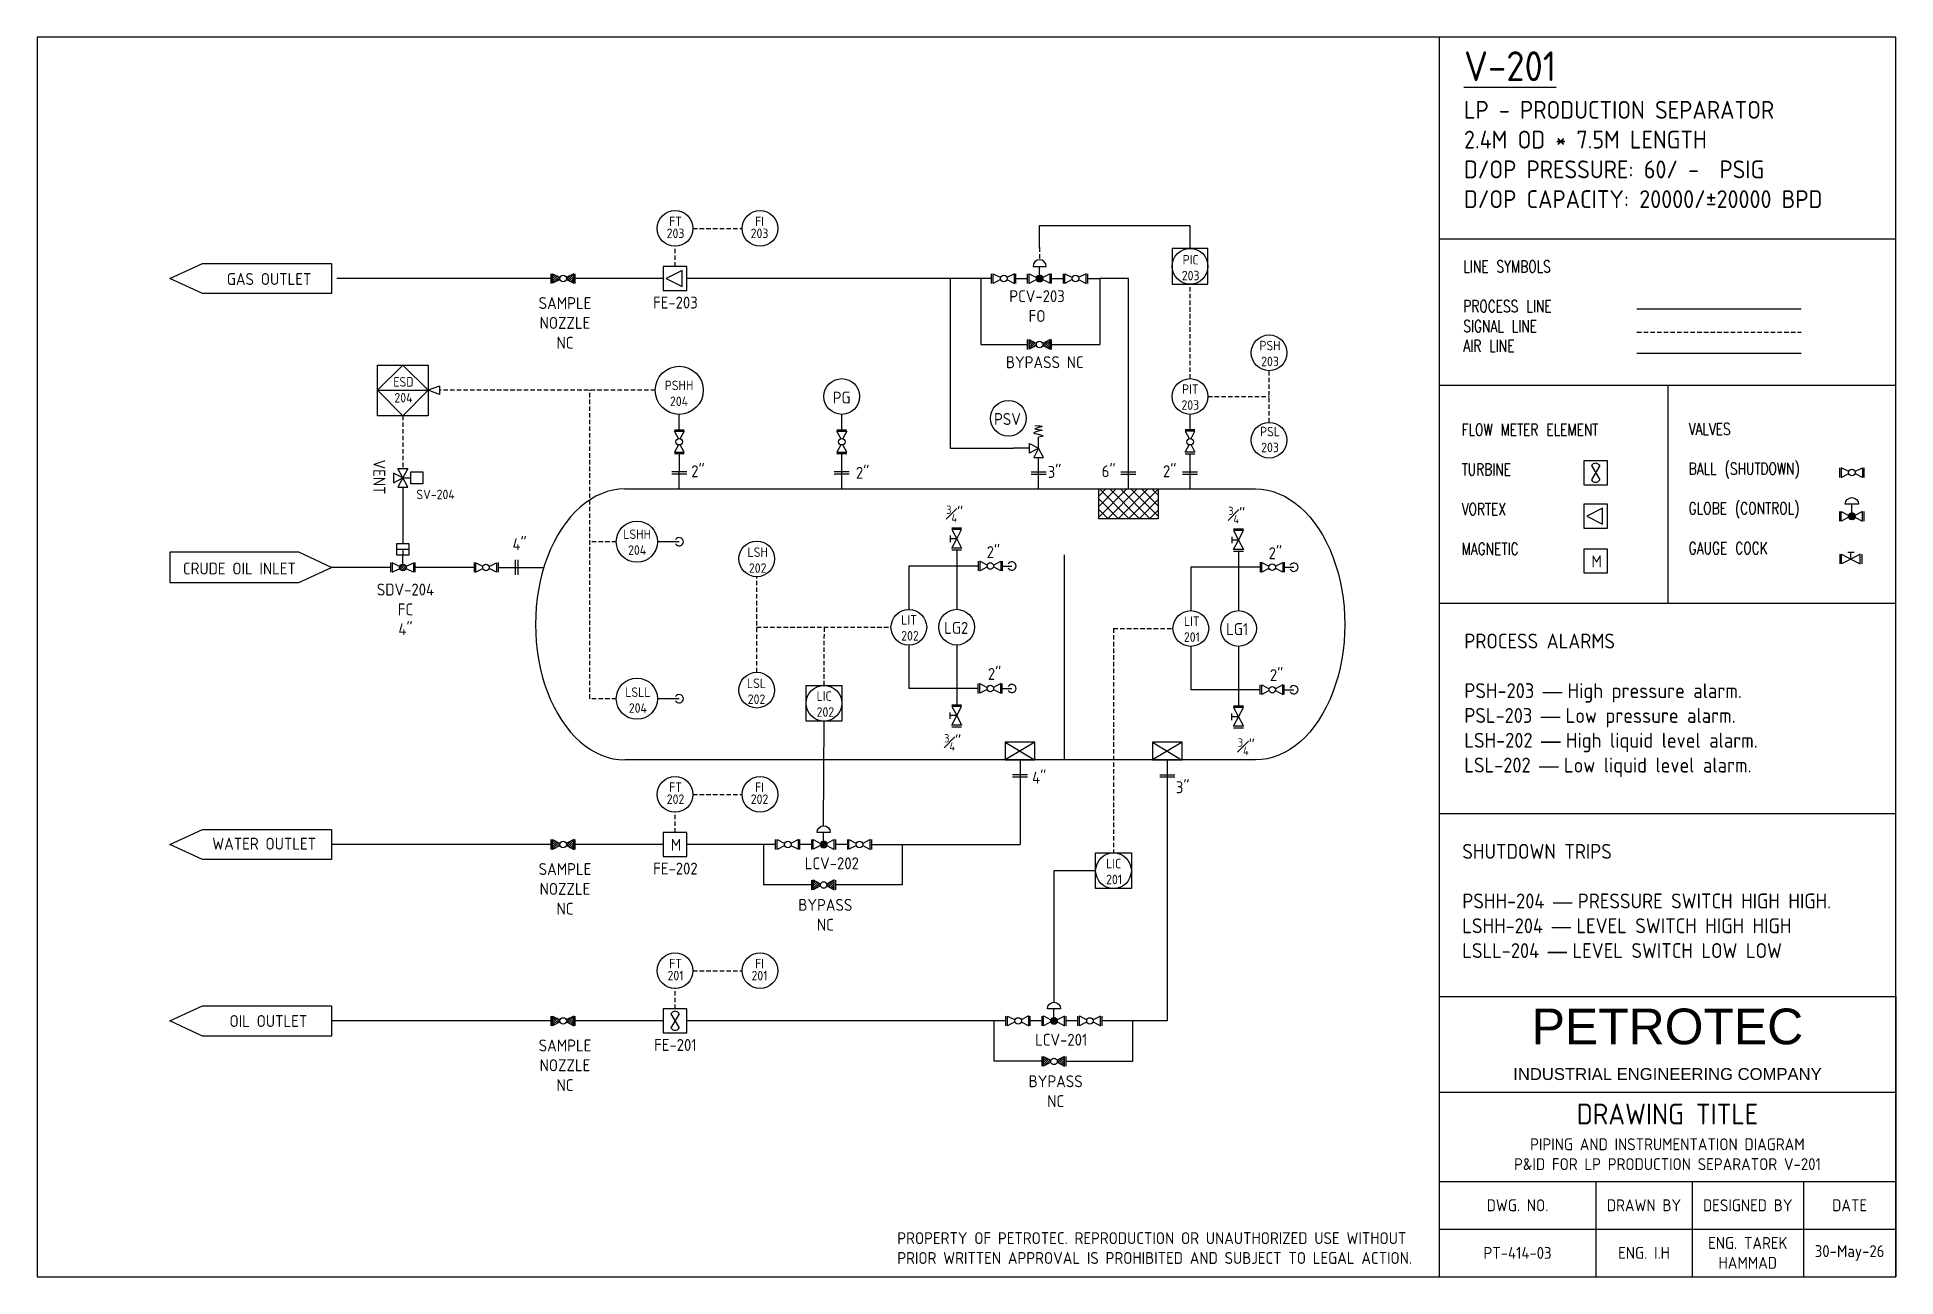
# Model space of a CAD drawing. Header units: inches. Extents: x 53497 to 69118, y -2603 to 7812.
import ezdxf

# ---------------------------------------------------------------- set-up
doc = ezdxf.new("R2010")
doc.units = ezdxf.units.IN
doc.header["$LTSCALE"] = 150
doc.header["$MEASUREMENT"] = 0
doc.linetypes.add('DASHED2', pattern=[0.375, 0.25, -0.125])
for name, color, linetype in [('AIR', 7, 'FENCELINE1'), ('SIGNAL', 7, 'DASHED2'), ('VALVE', 7, 'Continuous')]:
    doc.layers.add(name, color=color, linetype=linetype)
doc.styles.add('Annotative', font='arial.ttf')
doc.styles.add('SLDTEXTSTYLE1', font='TXT.shx', dxfattribs={"width": 0.75, "bigfont": '@extfont2.shx'})
doc.styles.get("Standard").update_dxf_attribs({"font": 'isocp.shx', "height": 100, "bigfont": '@extfont2.shx'})
doc.linetypes.add('FENCELINE1', pattern='A,6.35,-2.54,[133,ltypeshp.shx,S=2.54,R=0,X=-2.54,Y=0],-2.54,25.4', length=36.83)
pattern_1 = [(45, (53541.77538, -1994.72175), (-0.0883883476, 0.0883883476), []), (135, (53541.77538, -1994.72175), (-0.0883883476, -0.0883883476), [])]

# ---------------------------------------------------------------- blocks, each defined once
blk = doc.blocks.new('*T98')
at = {"color": 0, "linetype": 'ByBlock', "lineweight": -2, "transparency": 16777216}
for p, q in [((0, 0), (3839, 0)), ((0, 0), (0, -2354)), ((3839, 0), (3839, -2354)), ((0, -804), (3839, -804)), ((0, -1554), (3839, -1554)), ((1318, -1554), (1318, -2354)), ((2126, -1554), (2126, -2354)), ((3062, -1554), (3062, -2354)), ((0, -1954), (3839, -1954)), ((0, -2354), (3839, -2354))]:
    blk.add_line(p, q, dxfattribs=at)
at = {"color": 0, "transparency": 16777216, "insert": (1919, -402), "char_height": 100, "width": 3832.81, "attachment_point": 5, "style": 'Annotative'}
blk.add_mtext('{\\H3x;PETROTEC}\\PINDUSTRIAL ENGINEERING COMPANY', dxfattribs=at)
at = {"color": 0, "transparency": 16777216, "char_height": 100, "attachment_point": 5}
for s, insert, width in [('{\\H1.75x;\\C256;DRAWING TITLE\\P\\H0.57143x;PIPING AND INSTRUMENTATION DIAGRAM\\PP&ID FOR LP PRODUCTION SEPARATOR V-201}', (1919, -1179), 3832.81), ('DWG. NO.', (659, -1754), 1311.69), ('DRAWN BY', (1722, -1754), 802.72), ('DESIGNED BY', (2594, -1754), 929.46), ('DATE', (3450, -1754), 770.94), ('ENG. TAREK HAMMAD', (2594, -2154), 929.46), ('PT-414-03', (659, -2154), 1311.69), ('ENG. I.H', (1722, -2154), 802.72), ('30-May-26', (3450, -2154), 770.94)]:
    blk.add_mtext(s, dxfattribs=dict(at, insert=insert, width=width))

msp = doc.modelspace()

# ---------------------------------------------------------------- hatches: boundary and pattern name
at = {"lineweight": -3}
h = msp.add_hatch(dxfattribs=at)
h.set_pattern_fill('ANSI31', color=256, scale=100)
h.set_pattern_definition([(45, (33052.098, 1919.012), (-8.838835, 8.838835), [])])
h.paths.add_polyline_path([(58007, 5825), (57944, 5793, -0.080347), (57946, 5784, -0.07149), (57945, 5776), (58007, 5744)])
h.paths.add_polyline_path([(57892, 5793), (57829, 5825), (57829, 5744), (57892, 5776, -0.071732), (57891, 5784, -0.080105)])
h = msp.add_hatch(dxfattribs=at)
h.set_pattern_fill('ANSI37', color=256)
h.set_pattern_definition(pattern_1)
h.paths.add_polyline_path([(61895, 5784, 1), (61950, 5784, 1)])
h = msp.add_hatch()
h.set_pattern_fill('ANSI31', color=256, scale=100)
h.set_pattern_definition([(45, (59532.25, 4127.813), (-8.838835, 8.838835), [])])
h.paths.add_polyline_path([(61950, 5230, 0.080347), (61948, 5239), (62011, 5272), (62011, 5190), (61949, 5222, 0.07149)])
h.paths.add_polyline_path([(61833, 5272), (61896, 5239, 0.080105), (61895, 5230, 0.071732), (61896, 5222), (61833, 5190)])
h = msp.add_hatch(dxfattribs=at)
h.set_pattern_fill('ANSI37', color=256, scale=500)
h.set_pattern_definition([(45, (34299.694, -2507.38), (-44.19417, 44.19417), []), (135, (34299.694, -2507.38), (-44.19417, -44.19417), [])])
h.paths.add_polyline_path([(62919, 4016), (62419, 4016), (62419, 3766), (62919, 3766)])
h = msp.add_hatch(dxfattribs=at)
h.set_pattern_fill('ANSI37', color=256)
h.set_pattern_definition([(45, (53496.70457, -2348.19532), (-0.08838834765, 0.08838834765), []), (135, (53496.70457, -2348.19532), (-0.08838834765, -0.08838834765), [])])
h.paths.add_polyline_path([(68722, 3786, 1), (68777, 3786, 1)])
h = msp.add_hatch()
h.set_pattern_fill('ANSI31', color=256, scale=100, angle=180)
h.set_pattern_definition([(225, (86382.895, 5242.583), (8.838835, -8.838835), [])])
h.paths.add_polyline_path([(56597, 3357, 1), (56542, 3357, 1)])
h = msp.add_hatch(dxfattribs=at)
h.set_pattern_fill('ANSI31', color=256, scale=100)
h.set_pattern_definition([(45, (33052.098, -2836.231), (-8.838835, 8.838835), [])])
h.paths.add_polyline_path([(58007, 1070), (57944, 1037, -0.080347), (57946, 1029, -0.07149), (57945, 1021), (58007, 988)])
h.paths.add_polyline_path([(57892, 1037), (57829, 1070), (57829, 988), (57892, 1021, -0.071732), (57891, 1029, -0.080105)])
h = msp.add_hatch(dxfattribs=at)
h.set_pattern_fill('ANSI37', color=256)
h.set_pattern_definition(pattern_1)
h.paths.add_polyline_path([(60080, 1029, 1), (60135, 1029, 1)])
h = msp.add_hatch()
h.set_pattern_fill('ANSI31', color=256, scale=100)
h.set_pattern_definition([(45, (56961.492, -413.197), (-8.838835, 8.838835), [])])
h.paths.add_polyline_path([(60080, 689, -0.080347), (60081, 698), (60019, 731), (60018, 649), (60081, 681, -0.07149)])
h.paths.add_polyline_path([(60196, 731), (60133, 698, -0.080105), (60135, 689, -0.071732), (60134, 681), (60196, 649)])
h = msp.add_hatch(dxfattribs=at)
h.set_pattern_fill('ANSI31', color=256, scale=100)
h.set_pattern_definition([(45, (33052.098, -4317.934), (-8.838835, 8.838835), [])])
h.paths.add_polyline_path([(58007, -412), (57944, -444, -0.080347), (57946, -453, -0.07149), (57945, -461), (58007, -493)])
h.paths.add_polyline_path([(57892, -444), (57829, -412), (57829, -493), (57892, -461, -0.071732), (57891, -453, -0.080105)])
h = msp.add_hatch(dxfattribs=at)
h.set_pattern_fill('ANSI37', color=256)
h.set_pattern_definition(pattern_1)
h.paths.add_polyline_path([(62016, -453, 1), (62070, -453, 1)])
h = msp.add_hatch()
h.set_pattern_fill('ANSI31', color=256, scale=100)
h.set_pattern_definition([(45, (58897.075, -1894.9), (-8.838835, 8.838835), [])])
h.paths.add_polyline_path([(62016, -793, -0.080347), (62017, -784), (61954, -751), (61954, -833), (62017, -800, -0.07149)])
h.paths.add_polyline_path([(62132, -751), (62069, -784, -0.080105), (62070, -793, -0.071732), (62069, -800), (62132, -833)])

# ---------------------------------------------------------------- linework, layer by layer
for p, q in [((65283, -248), (65283, 7812)), ((65283, 6119), (69118, 6119)), ((66943, 5529), (68323, 5529)), ((56358, 4845), (56782, 4845)), ((65283, 4888), (69118, 4888)), ((67201, 4888), (67201, 3054)), ((66561, 4212), (66630, 4092)), ((66630, 4212), (66561, 4092)), ((61170, 3625), (61170, 3570)), ((61225, 3598), (61170, 3598)), ((61184, 3690), (61266, 3690)), ((63539, 3615), (63539, 3560)), ((63553, 3680), (63635, 3680)), ((61184, 3505), (61266, 3505)), ((62131, 1740), (62131, 3463)), ((63594, 3587), (63539, 3587)), ((63553, 3495), (63635, 3495)), ((68649, 3468), (68649, 3386)), ((68769, 3482), (68714, 3482)), ((68741, 3427), (68741, 3482)), ((68834, 3468), (68834, 3386)), ((60823, 3369), (60823, 3004)), ((63192, 3358), (63192, 2994)), ((69118, 3054), (65283, 3054)), ((60823, 2704), (60823, 2340)), ((63193, 2694), (63193, 2329)), ((61184, 2204), (61265, 2204)), ((63553, 2194), (63635, 2194)), ((61170, 2084), (61170, 2139)), ((61225, 2112), (61170, 2112)), ((63539, 2074), (63539, 2129)), ((63594, 2101), (63539, 2101)), ((61184, 2019), (61265, 2019)), ((61633, 1890), (61878, 1740)), ((61883, 1890), (61633, 1740)), ((62870, 1890), (63115, 1740)), ((63120, 1890), (62870, 1740)), ((63553, 2009), (63635, 2009)), ((65283, 1289), (69118, 1289)), ((57816, 1029), (55971, 1029)), ((58758, 1029), (58019, 1029)), ((57816, -453), (55971, -453)), ((58758, -452), (58019, -453)), ((58823, -392), (58893, -512)), ((58893, -392), (58823, -512)), ((62995, -453), (62447, -453))]:
    msp.add_line(p, q, dxfattribs=at)
for p, q in [((57816, 5784), (56014, 5784)), ((57816, 5743), (57816, 5825)), ((58019, 5743), (58019, 5825)), ((58758, 5784), (58019, 5784)), ((61261, 5784), (58958, 5784)), ((61170, 5784), (61170, 4359)), ((61518, 5784), (61261, 5784)), ((61427, 5784), (61427, 5230)), ((61518, 5743), (61518, 5825)), ((61721, 5743), (61721, 5825)), ((61721, 5784), (61820, 5784)), ((61820, 5743), (61820, 5825)), ((61922, 5811), (61922, 5886)), ((62022, 5743), (62022, 5825)), ((62022, 5784), (62123, 5784)), ((62123, 5743), (62124, 5825)), ((62326, 5743), (62326, 5825)), ((62326, 5784), (62427, 5784)), ((62427, 5784), (62427, 5230)), ((62669, 5784), (62427, 5784)), ((62669, 4295), (62669, 5784)), ((61427, 5230), (61820, 5230)), ((61820, 5189), (61820, 5271)), ((62022, 5189), (62022, 5271)), ((62022, 5230), (62427, 5230)), ((56877, 4879), (56782, 4845)), ((56877, 4810), (56782, 4845)), ((56877, 4879), (56877, 4810)), ((58893, 4513), (58893, 4643)), ((60259, 4513), (60259, 4643)), ((63187, 4513), (63187, 4643)), ((58853, 4513), (58934, 4513)), ((60218, 4513), (60300, 4513)), ((63228, 4513), (63146, 4513)), ((58935, 4310), (58853, 4310)), ((58893, 4016), (58894, 4310)), ((60301, 4310), (60219, 4310)), ((60259, 4016), (60260, 4310)), ((61170, 4359), (61703, 4359)), ((61836, 4359), (61703, 4359)), ((61914, 4016), (61914, 4280)), ((62669, 4016), (62669, 4295)), ((63146, 4310), (63227, 4310)), ((63187, 4016), (63187, 4310)), ((56570, 4109), (56638, 4109)), ((58956, 4161), (58831, 4161)), ((58956, 4141), (58831, 4141)), ((60322, 4161), (60196, 4161)), ((60322, 4141), (60196, 4141)), ((61851, 4161), (61977, 4161)), ((61851, 4141), (61977, 4141)), ((62606, 4161), (62732, 4161)), ((62606, 4141), (62732, 4141)), ((63124, 4161), (63250, 4161)), ((63124, 4141), (63250, 4141)), ((68646, 4195), (68646, 4113)), ((68849, 4195), (68849, 4113)), ((68649, 3745), (68649, 3827)), ((68749, 3813), (68749, 3888)), ((68852, 3745), (68852, 3827)), ((56620, 3509), (56520, 3509)), ((56570, 3509), (56570, 3459)), ((56570, 3384), (56570, 3459)), ((58893, 3573), (58710, 3573)), ((61225, 3505), (61225, 3005)), ((63594, 3495), (63594, 2994)), ((56467, 3357), (55971, 3357)), ((56467, 3398), (56467, 3316)), ((56670, 3398), (56670, 3316)), ((57169, 3357), (56670, 3357)), ((57169, 3398), (57169, 3316)), ((57372, 3398), (57372, 3316)), ((57372, 3357), (57755, 3357)), ((57518, 3294), (57518, 3420)), ((57538, 3294), (57538, 3420)), ((61405, 3369), (60823, 3369)), ((61405, 3410), (61405, 3328)), ((61608, 3410), (61608, 3328)), ((61608, 3369), (61689, 3369)), ((63775, 3359), (63192, 3358)), ((63775, 3400), (63775, 3318)), ((63977, 3400), (63977, 3318)), ((63977, 3359), (64059, 3359)), ((61225, 2705), (61225, 2204)), ((63594, 2694), (63595, 2194)), ((61406, 2299), (61406, 2381)), ((61608, 2299), (61608, 2381)), ((63775, 2289), (63775, 2371)), ((63978, 2289), (63978, 2371)), ((58893, 2254), (58710, 2254)), ((61406, 2340), (60823, 2340)), ((61608, 2340), (61689, 2340)), ((63775, 2330), (63193, 2329)), ((63978, 2330), (64059, 2329)), ((61758, 1740), (61758, 1029)), ((62995, 1740), (62995, -453)), ((61821, 1614), (61695, 1614)), ((61821, 1594), (61695, 1594)), ((62932, 1614), (63058, 1614)), ((63058, 1594), (62932, 1594)), ((60107, 1056), (60107, 1131)), ((57816, 988), (57816, 1070)), ((58019, 988), (58019, 1070)), ((59602, 1029), (58958, 1029)), ((59703, 1029), (59602, 1029)), ((59602, 1029), (59602, 689)), ((59703, 988), (59703, 1070)), ((59906, 988), (59906, 1070)), ((60007, 1029), (59906, 1029)), ((60007, 988), (60007, 1070)), ((60210, 988), (60210, 1070)), ((60309, 1029), (60210, 1029)), ((60309, 988), (60309, 1070)), ((60512, 988), (60512, 1070)), ((60512, 1029), (61758, 1029)), ((60768, 1029), (60768, 689)), ((60007, 689), (59602, 689)), ((60007, 648), (60007, 730)), ((60210, 648), (60210, 730)), ((60768, 689), (60210, 689)), ((57816, -494), (57816, -412)), ((58019, -494), (58019, -412)), ((61639, -453), (58958, -452)), ((61538, -453), (61538, -792)), ((61639, -494), (61639, -412)), ((61842, -494), (61842, -412)), ((61943, -453), (61842, -453)), ((61943, -494), (61943, -412)), ((62043, -425), (62043, -351)), ((62146, -494), (62146, -412)), ((62244, -453), (62146, -453)), ((62244, -494), (62244, -412)), ((62447, -494), (62447, -412)), ((62704, -453), (62704, -793)), ((61943, -833), (61943, -752)), ((62146, -833), (62146, -752)), ((61943, -792), (61538, -792)), ((62704, -793), (62146, -793))]:
    msp.add_line(p, q)
for points in [[(53497, 7812), (53497, -2603), (69118, -2603), (69118, 7812)], [(54611, 5784), (54887, 5910), (55971, 5910), (55971, 5657), (54887, 5657)], [(56358, 5057), (56782, 5057), (56782, 4632), (56358, 4632)], [(61914, 4359), (61836, 4318), (61836, 4399)], [(61914, 4359), (61873, 4280), (61955, 4280)], [(56570, 4109), (56491, 4149), (56491, 4068)], [(56570, 4109), (56529, 4187), (56611, 4187)], [(56570, 4109), (56529, 4030), (56611, 4030)], [(56638, 4059), (56638, 4159), (56738, 4159), (56738, 4059)], [(61225, 3598), (61266, 3676), (61184, 3676)], [(61225, 3598), (61266, 3519), (61184, 3519)], [(63594, 3587), (63635, 3666), (63553, 3666)], [(55971, 3357), (55695, 3484), (54611, 3484), (54611, 3231), (55695, 3231)], [(56620, 3459), (56520, 3459), (56520, 3559), (56620, 3559)], [(63594, 3587), (63635, 3509), (63553, 3509)], [(68741, 3427), (68663, 3386), (68663, 3468)], [(68741, 3427), (68820, 3386), (68820, 3468)], [(61225, 2112), (61265, 2190), (61184, 2190)], [(61225, 2112), (61265, 2033), (61184, 2033)], [(63594, 2101), (63635, 2180), (63553, 2180)], [(63594, 2101), (63635, 2023), (63553, 2023)], [(54611, 1029), (54887, 1155), (55971, 1155), (55971, 902), (54887, 902)], [(54611, -453), (54887, -326), (55971, -326), (55971, -580), (54887, -580)]]:
    msp.add_lwpolyline(points, close=True)
for points in [[(61867, 5886), (61978, 5886, 1)], [(68805, 3888), (68694, 3888, -1)], [(60163, 1131), (60052, 1131, -1)], [(62098, -351), (61988, -351, -1)]]:
    msp.add_lwpolyline(points, format="xyb", close=True)
for points in [[(63337, 6037), (63037, 6037), (63037, 5737), (63337, 5737)], [(58758, 5684), (58958, 5684), (58958, 5884), (58758, 5884)], [(58783, 5784), (58917, 5717), (58917, 5851), (58783, 5784)], [(56358, 4845), (56570, 5057), (56782, 4845), (56570, 4632)], [(66495, 4052), (66695, 4052), (66695, 4252), (66495, 4252)], [(62419, 4016), (62919, 4016), (62919, 3766), (62419, 3766)], [(66495, 3688), (66695, 3688), (66695, 3888), (66495, 3888)], [(66521, 3788), (66654, 3721), (66654, 3855), (66521, 3788)], [(66495, 3311), (66695, 3311), (66695, 3511), (66495, 3511)], [(59960, 2366), (60260, 2366), (60260, 2066), (59960, 2066)], [(61633, 1740), (61883, 1740), (61883, 1890), (61633, 1890)], [(62870, 1740), (63120, 1740), (63120, 1890), (62870, 1890)], [(58758, 929), (58958, 929), (58958, 1129), (58758, 1129)], [(62393, 959), (62693, 959), (62693, 659), (62393, 659)], [(58758, -552), (58958, -552), (58958, -352), (58758, -352)]]:
    msp.add_lwpolyline(points, close=True, dxfattribs=at)
for points in [[(57892, 5776), (57829, 5744), (57829, 5825), (57892, 5793)], [(57945, 5776), (58007, 5744), (58007, 5825), (57944, 5793)], [(61594, 5776), (61532, 5743), (61532, 5825), (61595, 5792)], [(61647, 5776), (61710, 5743), (61710, 5825), (61647, 5792)], [(61896, 5776), (61833, 5743), (61833, 5825), (61896, 5792)], [(61949, 5776), (62011, 5744), (62011, 5825), (61948, 5792)], [(62197, 5776), (62135, 5743), (62135, 5825), (62198, 5792)], [(62250, 5776), (62313, 5743), (62313, 5825), (62250, 5792)], [(61896, 5222), (61833, 5190), (61833, 5272), (61896, 5239)], [(61949, 5222), (62011, 5190), (62011, 5272), (61948, 5239)], [(58886, 4439), (58853, 4502), (58935, 4502), (58902, 4439)], [(58886, 4387), (58853, 4324), (58935, 4324), (58902, 4387)], [(60252, 4439), (60219, 4502), (60301, 4502), (60268, 4439)], [(60252, 4387), (60219, 4324), (60301, 4324), (60268, 4387)], [(63195, 4439), (63228, 4502), (63146, 4502), (63179, 4439)], [(63195, 4387), (63227, 4324), (63146, 4324), (63179, 4387)], [(68723, 4162), (68660, 4194), (68660, 4112), (68723, 4145)], [(68775, 4162), (68838, 4194), (68838, 4113), (68775, 4145)], [(68723, 3778), (68660, 3745), (68660, 3827), (68723, 3794)], [(68775, 3778), (68838, 3745), (68838, 3827), (68775, 3794)], [(56543, 3365), (56481, 3397), (56481, 3316), (56544, 3348)], [(56596, 3365), (56659, 3397), (56659, 3316), (56596, 3348)], [(57243, 3365), (57180, 3397), (57180, 3316), (57243, 3348)], [(57295, 3365), (57358, 3397), (57358, 3316), (57295, 3348)], [(61481, 3377), (61419, 3409), (61419, 3328), (61482, 3361)], [(61534, 3377), (61597, 3410), (61597, 3328), (61534, 3361)], [(63851, 3366), (63788, 3399), (63788, 3317), (63851, 3350)], [(63904, 3367), (63966, 3399), (63966, 3317), (63903, 3350)], [(61482, 2332), (61419, 2300), (61419, 2381), (61482, 2349)], [(61534, 2332), (61597, 2300), (61597, 2382), (61534, 2349)], [(63851, 2322), (63789, 2289), (63789, 2371), (63852, 2338)], [(63904, 2322), (63967, 2289), (63967, 2371), (63904, 2338)], [(57892, 1021), (57829, 988), (57829, 1070), (57892, 1037)], [(57945, 1021), (58007, 988), (58007, 1070), (57944, 1037)], [(59780, 1021), (59717, 988), (59717, 1070), (59780, 1037)], [(59832, 1021), (59895, 989), (59895, 1070), (59832, 1037)], [(60081, 1021), (60018, 989), (60019, 1070), (60081, 1038)], [(60134, 1021), (60196, 988), (60196, 1070), (60133, 1037)], [(60383, 1021), (60320, 989), (60320, 1070), (60383, 1037)], [(60435, 1021), (60498, 988), (60498, 1070), (60435, 1037)], [(60081, 681), (60018, 649), (60019, 731), (60081, 698)], [(60134, 681), (60196, 649), (60196, 731), (60133, 698)], [(57892, -461), (57829, -493), (57829, -412), (57892, -444)], [(57945, -461), (58007, -493), (58007, -412), (57944, -444)], [(61715, -461), (61653, -493), (61653, -412), (61716, -444)], [(61768, -461), (61831, -493), (61831, -411), (61768, -444)], [(62017, -461), (61954, -493), (61954, -411), (62017, -444)], [(62069, -461), (62132, -493), (62132, -412), (62069, -444)], [(62318, -461), (62256, -493), (62256, -411), (62318, -444)], [(62371, -461), (62433, -493), (62433, -412), (62371, -444)], [(62017, -800), (61954, -833), (61954, -751), (62017, -784)], [(62069, -800), (62132, -833), (62132, -751), (62069, -784)]]:
    msp.add_lwpolyline(points)
for centre, radius in [((58858, 6205), 150), ((59572, 6205), 150), ((63187, 5887), 150), ((57918, 5784), 27.4), ((61621, 5784), 27.4), ((61922, 5784), 27.4), ((62224, 5784), 27.4), ((61922, 5230), 27.4), ((63851, 5160), 150), ((58893, 4845), 202), ((60259, 4793), 150), ((63187, 4793), 150), ((61660, 4610), 150), ((63851, 4426), 150), ((58893, 4413), 27.4), ((60259, 4413), 27.4), ((63187, 4413), 27.4), ((68749, 4154), 27.4), ((68749, 3786), 27.4), ((58537, 3573), 173), ((59545, 3429), 150), ((56570, 3357), 27.4), ((57269, 3357), 27.4), ((61508, 3369), 27.4), ((63877, 3359), 27.4), ((60823, 2854), 150), ((61225, 2855), 150), ((63193, 2844), 150), ((63594, 2844), 150), ((58537, 2254), 173), ((59545, 2326), 150), ((60110, 2216), 150), ((61508, 2340), 27.4), ((63878, 2330), 27.4), ((58858, 1450), 150), ((59572, 1450), 150), ((57918, 1029), 27.4), ((59806, 1029), 27.4), ((60107, 1029), 27.4), ((60409, 1029), 27.4), ((62543, 809), 150), ((60107, 689), 27.4), ((58858, -31), 150), ((59572, -31), 150), ((57918, -453), 27.4), ((61742, -453), 27.4), ((62043, -453), 27.4), ((62345, -453), 27.4), ((62043, -793), 27.4)]:
    msp.add_circle(centre, radius)
for centre, start, end in [((66595, 4192), 30, 150), ((66595, 4112), 210, 330), ((58858, -412), 30, 150), ((58858, -492), 210, 330)]:
    msp.add_arc(centre, 40, start, end, dxfattribs=at)
for centre in [(58893, 3573), (61689, 3369), (64059, 3359), (61689, 2340), (64059, 2329), (58893, 2254)]:
    msp.add_arc(centre, 34.9, 210, 150)
msp.add_ellipse((58435, 2878), major_axis=(0, 1138), ratio=0.659076, start_param=0, end_param=3.141593)
at = {"extrusion": (0, 0, -1)}
msp.add_ellipse((63737, 2878), major_axis=(0, 1138), ratio=0.659076, start_param=0, end_param=3.141593, dxfattribs=at)
for points in [[(58435, 4016), (61490, 4016), (63737, 4016)], [(63737, 1740), (61490, 1740), (58435, 1740)]]:
    msp.add_open_spline(points, degree=2)
at = {"layer": 'AIR', "lineweight": -3, "ltscale": 0.015}
for p, q in [((61922, 6045), (61922, 6231)), ((61922, 6231), (63187, 6231)), ((66943, 5157), (68323, 5157)), ((56570, 4030), (56570, 3559)), ((60107, 1186), (60110, 2066)), ((62393, 809), (62043, 809)), ((62043, 809), (62043, -295))]:
    msp.add_line(p, q, dxfattribs=at)
at = {"layer": 'AIR', "ltscale": 0.015}
msp.add_line((63187, 6037), (63187, 6231), dxfattribs=at)
at = {"layer": 'SIGNAL', "lineweight": -3}
for p, q in [((59008, 6205), (59422, 6205)), ((58858, 5884), (58858, 6055)), ((66943, 5333), (68323, 5333)), ((63851, 4576), (63851, 5010)), ((58692, 4845), (56877, 4845)), ((58141, 2254), (58141, 4845)), ((63337, 4793), (63851, 4793)), ((56570, 4632), (56570, 4187)), ((58365, 3573), (58141, 3573)), ((59545, 2476), (59545, 3279)), ((59545, 2854), (60673, 2854)), ((60111, 2366), (60113, 2854)), ((62543, 2844), (63043, 2844)), ((62543, 2844), (62543, 959)), ((58365, 2254), (58141, 2254)), ((59008, 1450), (59422, 1450)), ((58858, 1129), (58858, 1300)), ((59008, -31), (59422, -31)), ((58858, -352), (58858, -181))]:
    msp.add_line(p, q, dxfattribs=at)
at = {"layer": 'SIGNAL'}
for p, q in [((61922, 6045), (61922, 5941)), ((63187, 4943), (63187, 5737))]:
    msp.add_line(p, q, dxfattribs=at)
at = {"layer": 'VALVE'}
msp.add_line((61914, 4359), (61914, 4450), dxfattribs=at)
msp.add_spline([(61882, 4550), (61941, 4539), (61883, 4521), (61943, 4511), (61872, 4488), (61952, 4463), (61914, 4450)], degree=3, dxfattribs=at)

# ---------------------------------------------------------------- block references
msp.add_blockref('*T98', (65280, -248))

# ---------------------------------------------------------------- texts
for s, rotation, p in [('PG', 359.9724, (60183, 4734)), ('PSV', 359.9724, (61539, 4554)), ('LG2', 0.0276, (61120, 2799)), ('LG1', 0.0276, (63490, 2789))]:
    msp.add_text(s, height=100, rotation=rotation).set_placement(p)
for s, p in [('2"', (58994, 4115)), ('2"', (60378, 4102)), ('3"', (61990, 4109)), ('6"', (62444, 4115)), ('2"', (62959, 4115)), ('4"', (57492, 3502)), ('2"', (61477, 3436)), ('2"', (63847, 3426)), ('2"', (61487, 2412)), ('2"', (63857, 2402)), ('4"', (61859, 1541)), ('3"', (63067, 1460))]:
    msp.add_text(s, height=100).set_placement(p)
for s, width, gutter_width, insert, char_height, attachment_point in [('{\\H1.66667x;\\LV-201^J}LP - PRODUCTION SEPARATOR^J{\\A1;2.4M OD * 7.5M LENGTH^JD/OP PRESSURE: 60/ -  PSIG^JD/OP CAPACITY: 20000/%%P20000 BPD}', 3397, 500, (65489, 7693), 150, 1), ('\\pxsm0.75,qc;FT^J203', 153.83, 500, (58785, 6304), 80, 1), ('\\pxsm0.75,qc;FI^J203', 153.83, 500, (59491, 6304), 80, 1), ('\\pxql;GAS OUTLET', 724.7, 500, (55091, 5830), 100, 1), ('\\pxqc;SAMPLE^JNOZZLE\\PNC', 748.22, 500, (57559, 5628), 100, 1), ('\\pxqc;FE-203', 153.83, 500, (58784, 5632), 100, 1), ('\\pxqc;PCV-203^JFO', 501.16, 500, (62151, 5686), 100, 3), ('\\pxqc;BYPASS NC', 788.64, 500, (62360, 5131), 100, 3), ('\\pxqc;ESD^J204', 235.1, 450, (56458, 4956), 80, 1), ('SV-204', 349.09, 500, (56684, 4010), 80, 1), ('\\A1;{\\H0.7x;\\S3#4;}"', 170.82, 500, (61280, 3877), 100, 3), ('\\A1;{\\H0.7x;\\S3#4;}"', 170.82, 500, (63650, 3867), 100, 3), ('\\pxqc,t7;CRUDE OIL INLET', 1552.84, 500, (55973, 3398), 100, 3), ('\\pxqc;SDV-204^JFC^J4"', 419.98, 500, (56382, 3221), 100, 1), ('\\A1;{\\H0.7x;\\S3#4;}"', 170.82, 500, (61263, 1957), 100, 3), ('\\A1;{\\H0.7x;\\S3#4;}"', 170.82, 500, (63731, 1921), 100, 3), ('\\pxsm0.75,qc;FT^J202', 153.83, 500, (58785, 1550), 80, 1), ('\\pxsm0.75,qc;FI^J202', 153.83, 500, (59491, 1550), 80, 1), ('\\pxqc,t11;WATER OUTLET', 1047.29, 500, (54881, 1086), 100, 1), ('\\pxqc;SAMPLE^JNOZZLE\\PNC', 748.22, 500, (57559, 873), 100, 1), ('\\pxqc;FE-202', 153.83, 500, (58784, 877), 100, 1), ('LCV-202', 321.46, 500, (59948, 921), 100, 1), ('\\pxqc;BYPASS^JNC', 748.22, 500, (59747, 572), 100, 1), ('\\pxsm0.75,qc;FT^J201', 153.83, 500, (58785, 68), 80, 1), ('\\pxsm0.75,qc;FI^J201', 153.83, 500, (59491, 68), 80, 1), ('OIL OUTLET', 724.7, 500, (55767, -404), 100, 3), ('\\pxqc;SAMPLE^JNOZZLE\\PNC', 748.22, 500, (57559, -609), 100, 1), ('\\pxqc;FE-201', 153.83, 500, (58784, -605), 100, 1), ('LCV-201', 321.46, 500, (61884, -561), 100, 1), ('\\pxqc;BYPASS^JNC', 748.22, 500, (61683, -910), 100, 1)]:
    msp.add_mtext_dynamic_manual_height_columns(s, width=width, gutter_width=gutter_width, heights=[0], dxfattribs=dict(insert=insert, char_height=char_height, attachment_point=attachment_point))
at = {"lineweight": -3}
for s, width, insert, char_height, attachment_point in [('\\pxqc;PIC^J203', 235.06, (63309, 5982), 80, 3), ('\\pxqc;PSH^J203', 235.06, (63976, 5261), 80, 3), ('\\pxqc;PSHH^J204', 235.06, (58774, 4926), 80, 1), ('\\pxqc;PIT^J203', 235.06, (63306, 4895), 80, 3), ('\\pxqc;PSL^J203', 235.06, (63976, 4325), 80, 9), ('\\pxqc;LSHH^J204', 235.06, (58422, 3676), 80, 1), ('\\pxqc;LSH^J202', 235.06, (59435, 3525), 80, 1), ('M', 120.9, (66560, 3458), 100, 1), ('LIT^J202', 235.06, (60759, 2956), 80, 1), ('LIT^J201', 235.06, (63135, 2945), 80, 1), ('\\pxqc;LSLL^J204', 235.06, (58428, 2349), 80, 1), ('\\pxqc;LSL^J202', 235.06, (59425, 2210), 80, 7), ('LIC^J202', 235.06, (60048, 2316), 80, 1), ('M', 120.9, (58823, 1077), 100, 1), ('LIC^J201', 235.06, (62481, 909), 80, 1)]:
    msp.add_mtext_dynamic_manual_height_columns(s, width=width, gutter_width=500, heights=[0], dxfattribs=dict(at, insert=insert, char_height=char_height, attachment_point=attachment_point))
at = {"lineweight": -3, "char_height": 150, "attachment_point": 1, "style": 'SLDTEXTSTYLE1'}
for s, insert in [('\\pxi-3,l3,t3;{\\H0.66667x;LINE SYMBOLS\\P\\P\\pi0,l0,tz;PROCESS LINE\\PSIGNAL LINE\\PAIR LINE}', (65483, 5935)), ('\\pxi-3,l3,t3;{\\H0.66667x;FLOW METER ELEMENT\\P\\P\\pi0,l0,tz;TURBINE\\P\\PVORTEX\\P^JMAGNETIC}', (65469, 4564)), ('\\pxi-3,l3,t3;{\\H0.66667x;VALVES \\P\\P\\pi0,l0,tz;BALL (SHUTDOWN)\\P\\PGLOBE (CONTROL)\\P^JGAUGE COCK}', (67377, 4570))]:
    msp.add_mtext_dynamic_manual_height_columns(s, width=1810.39, gutter_width=500, heights=[0], dxfattribs=dict(at, insert=insert))
at = {"lineweight": -3, "char_height": 125, "attachment_point": 1}
for s, insert, width in [('PROCESS ALARMS^J^JPSH-203 {\\fMS PGothic|b0|i0|c128|p34;— }High pressure alarm.^JPSL-203 {\\fMS PGothic|b0|i0|c128|p34;— }Low pressure alarm.^JLSH-202 {\\fMS PGothic|b0|i0|c128|p34;— }High liquid level alarm.^JLSL-202 {\\fMS PGothic|b0|i0|c128|p34;— }Low liquid level alarm.', (65492, 2801), 3034.51), ('SHUTDOWN TRIPS^J^JPSHH-204 {\\fMS PGothic|b0|i0|c128|p34;— }PRESSURE SWITCH HIGH HIGH.\\PLSHH-204 {\\fMS PGothic|b0|i0|c128|p34;— }LEVEL SWITCH HIGH HIGH^JLSLL-204 {\\fMS PGothic|b0|i0|c128|p34;— }LEVEL SWITCH LOW LOW', (65475, 1034), 3387.58)]:
    msp.add_mtext(s, dxfattribs=dict(at, insert=insert, width=width))
at = {"color": 5, "ltscale": 1000, "insert": (60726, -2228), "char_height": 100, "width": 4527.12, "attachment_point": 1}
msp.add_mtext('\\pxql;{\\C256;PROPERTY OF PETROTEC. REPRODUCTION OR UNAUTHORIZED USE WITHOUT PRIOR WRITTEN APPROVAL IS PROHIBITED AND SUBJECT TO LEGAL ACTION.}', dxfattribs=at)
at = {"layer": 'AIR', "insert": (56422, 3970), "char_height": 100, "attachment_point": 3, "rotation": 270}
msp.add_mtext_dynamic_manual_height_columns('VENT', width=44.04, gutter_width=500, heights=[0], dxfattribs=at)

doc.saveas('drawing.dxf')
